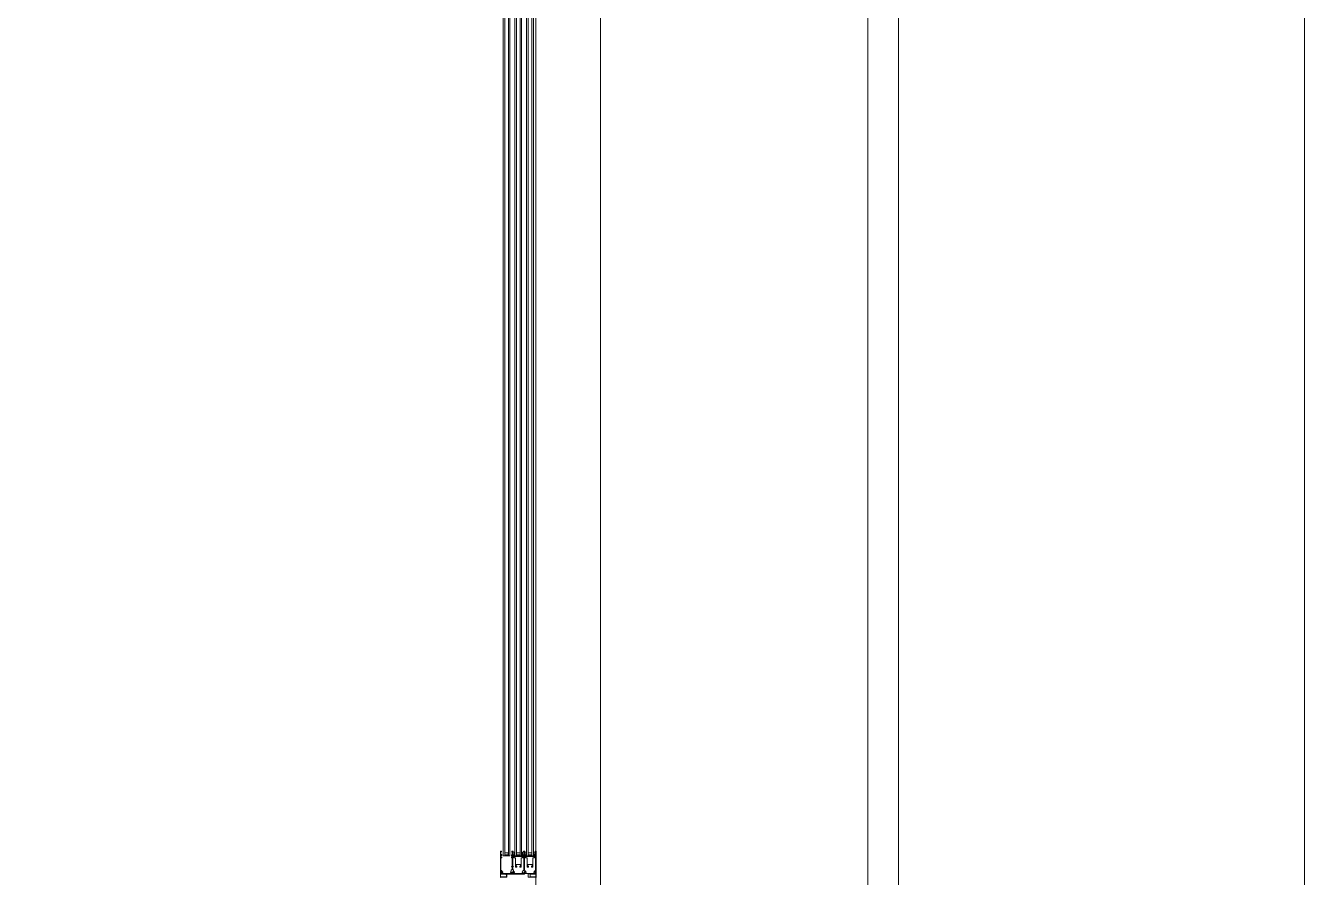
# Model space of a CAD drawing. Header units: centimetres. Extents: x 394264 to 551709, y 50011 to 59011.
# Drawn here: x 518431.5 to 518847.5, y 53959.4 to 54236.5 of the extents above; entities that cross this region are included whole.
import ezdxf
from ezdxf.enums import TextEntityAlignment as Align

# ---------------------------------------------------------------- set-up
doc = ezdxf.new("R2010")
doc.units = ezdxf.units.CM
doc.linetypes.add('DASHDOT', pattern=[25.4, 12.7, -6.35, 0, -6.35])
doc.layers.get('0').update_dxf_attribs({"lineweight": 9})
for name, color, linetype, lineweight in [('0-KRCN-MİMARİ-220526', 8, 'Continuous', 9), ('A_Aks', 30, 'DASHDOT', 9), ('A_Pencere Doğrama-Ex', 140, 'Continuous', 15), ('G_0.09', 254, 'Continuous', 9), ('M00_Mahal_No$0$MH_Alan', 51, 'Continuous', 9), ('MR_Basamak', 111, 'Continuous', 20)]:
    doc.layers.add(name, color=color, linetype=linetype, lineweight=lineweight)
doc.styles.add('M00_Mahal_No$0$Kalin01', font='swissk.ttf')
doc.styles.add('M00_Mahal_No$0$Normal', font='swiss.ttf')
doc.styles.add('MAHAL', font='swissc.ttf')

# ---------------------------------------------------------------- blocks, each defined once
blk = doc.blocks.new('1_etap')
at = {"color": 8}
for p, q in [((1428.46, 1648.52), (1428.46, 1640.17)), ((1428.65, 1648.55), (1428.49, 1648.55)), ((1428.64, 1648.22), (1428.78, 1648.36)), ((1428.64, 1647.38), (1428.64, 1648.22)), ((1428.78, 1648.43), (1428.67, 1648.54)), ((1428.77, 1647.48), (1428.77, 1647.38)), ((1428.84, 1647.5), (1428.79, 1647.5)), ((1428.89, 1647.13), (1428.89, 1647.45)), ((1432.14, 1648.43), (1432.25, 1648.54)), ((1432.28, 1648.22), (1432.14, 1648.36)), ((1432.27, 1648.55), (1432.46, 1648.55)), ((1432.28, 1647.38), (1432.28, 1648.22)), ((1432.59, 1648.36), (1432.46, 1648.22)), ((1432.46, 1647.38), (1432.46, 1648.22)), ((1432.48, 1648.54), (1432.59, 1648.43)), ((1432.95, 1646.4), (1432.95, 1648.2)), ((1433, 1648.25), (1433.13, 1648.25)), ((1433.16, 1648.22), (1433.16, 1646.89)), ((1435.39, 1646.89), (1435.39, 1648.22)), ((1435.42, 1648.25), (1435.54, 1648.25)), ((1435.59, 1648.2), (1435.59, 1646.4)), ((1435.95, 1648.43), (1436.06, 1648.54)), ((1436.09, 1648.22), (1435.95, 1648.36)), ((1436.08, 1648.55), (1436.28, 1648.55)), ((1436.09, 1648.22), (1436.09, 1647.38)), ((1436.41, 1648.36), (1436.27, 1648.22)), ((1436.27, 1648.22), (1436.27, 1647.37)), ((1436.3, 1648.54), (1436.41, 1648.43)), ((1436.77, 1646.4), (1436.77, 1648.2)), ((1436.82, 1648.25), (1436.94, 1648.25)), ((1436.97, 1648.22), (1436.97, 1646.89)), ((1439.2, 1646.89), (1439.2, 1648.22)), ((1439.23, 1648.25), (1439.35, 1648.25)), ((1439.4, 1648.2), (1439.4, 1646.4)), ((1439.66, 1647.13), (1439.66, 1647.45)), ((1439.71, 1647.5), (1439.75, 1647.5)), ((1439.77, 1648.43), (1439.88, 1648.54)), ((1439.9, 1648.22), (1439.77, 1648.36)), ((1439.78, 1647.48), (1439.78, 1647.38)), ((1439.9, 1648.55), (1440.06, 1648.55)), ((1439.9, 1647.38), (1439.9, 1648.22)), ((1440.08, 1648.52), (1440.08, 1640.17)), ((1428.64, 1646.54), (1428.64, 1647.21)), ((1428.64, 1642.31), (1428.64, 1646.37)), ((1428.74, 1647.35), (1428.67, 1647.35)), ((1428.67, 1647.23), (1428.74, 1647.23)), ((1428.74, 1646.51), (1428.67, 1646.51)), ((1428.67, 1646.39), (1428.84, 1646.39)), ((1428.77, 1647.21), (1428.77, 1647.11)), ((1428.77, 1646.64), (1428.77, 1646.54)), ((1428.79, 1647.08), (1428.84, 1647.08)), ((1428.84, 1646.66), (1428.79, 1646.66)), ((1428.89, 1646.44), (1428.89, 1646.61)), ((1432.03, 1647.13), (1432.03, 1647.35)), ((1432.03, 1647.35), (1432.25, 1647.35)), ((1432.03, 1646.44), (1432.03, 1646.61)), ((1432.13, 1647.08), (1432.08, 1647.08)), ((1432.08, 1646.66), (1432.13, 1646.66)), ((1432.25, 1646.39), (1432.08, 1646.39)), ((1432.08, 1643.43), (1432.08, 1643.53)), ((1432.1, 1643.56), (1432.25, 1643.56)), ((1432.25, 1643.41), (1432.1, 1643.41)), ((1432.15, 1647.21), (1432.15, 1647.11)), ((1432.15, 1646.64), (1432.15, 1646.54)), ((1432.25, 1647.23), (1432.18, 1647.23)), ((1432.18, 1646.51), (1432.25, 1646.51)), ((1432.28, 1646.54), (1432.28, 1647.21)), ((1432.28, 1643.58), (1432.28, 1646.37)), ((1432.28, 1642.51), (1432.28, 1643.38)), ((1432.46, 1646.54), (1432.46, 1647.21)), ((1432.46, 1643.58), (1432.46, 1646.37)), ((1432.46, 1642.51), (1432.46, 1643.38)), ((1432.7, 1647.35), (1432.48, 1647.35)), ((1432.48, 1647.23), (1432.56, 1647.23)), ((1432.56, 1646.51), (1432.48, 1646.51)), ((1432.48, 1646.39), (1432.65, 1646.39)), ((1432.63, 1643.56), (1432.48, 1643.56)), ((1432.48, 1643.41), (1432.63, 1643.41)), ((1432.58, 1647.21), (1432.58, 1647.11)), ((1432.58, 1646.64), (1432.58, 1646.54)), ((1432.61, 1647.08), (1432.65, 1647.08)), ((1432.65, 1646.66), (1432.61, 1646.66)), ((1432.66, 1643.43), (1432.66, 1643.53)), ((1432.7, 1647.13), (1432.7, 1647.35)), ((1432.7, 1646.44), (1432.7, 1646.61)), ((1433.38, 1646.35), (1433, 1646.35)), ((1433.18, 1646.85), (1434.18, 1646.85)), ((1433.38, 1643.37), (1433.38, 1646.35)), ((1433.76, 1643.3), (1433.45, 1643.3)), ((1434.94, 1644.16), (1433.6, 1644.16)), ((1433.6, 1644.16), (1433.6, 1643.68)), ((1433.63, 1643.66), (1433.76, 1643.66)), ((1433.78, 1643.64), (1433.78, 1643.32)), ((1434.2, 1646.83), (1434.2, 1646.81)), ((1434.22, 1646.79), (1434.33, 1646.79)), ((1434.35, 1646.81), (1434.35, 1646.83)), ((1434.37, 1646.85), (1435.36, 1646.85)), ((1434.76, 1643.32), (1434.76, 1643.64)), ((1434.79, 1643.66), (1434.92, 1643.66)), ((1435.09, 1643.3), (1434.79, 1643.3)), ((1434.94, 1643.97), (1434.94, 1644.16)), ((1434.97, 1643.91), (1434.94, 1643.96)), ((1434.94, 1643.87), (1434.97, 1643.91)), ((1434.94, 1643.68), (1434.94, 1643.85)), ((1435.54, 1646.35), (1435.16, 1646.35)), ((1435.16, 1646.35), (1435.16, 1643.37)), ((1436.06, 1647.35), (1435.84, 1647.35)), ((1435.84, 1647.35), (1435.84, 1647.13)), ((1435.84, 1646.61), (1435.84, 1646.44)), ((1435.89, 1647.08), (1435.94, 1647.08)), ((1435.94, 1646.66), (1435.89, 1646.66)), ((1435.89, 1646.39), (1436.06, 1646.39)), ((1435.96, 1647.11), (1435.96, 1647.21)), ((1435.96, 1646.54), (1435.96, 1646.64)), ((1435.99, 1647.23), (1436.06, 1647.23)), ((1436.06, 1646.51), (1435.99, 1646.51)), ((1436.09, 1647.21), (1436.09, 1646.54)), ((1436.09, 1646.37), (1436.09, 1642.31)), ((1436.27, 1647.21), (1436.27, 1646.53)), ((1436.27, 1646.37), (1436.27, 1642.31)), ((1436.29, 1647.35), (1436.51, 1647.35)), ((1436.37, 1647.23), (1436.29, 1647.23)), ((1436.29, 1646.51), (1436.37, 1646.51)), ((1436.46, 1646.39), (1436.29, 1646.39)), ((1436.39, 1647.11), (1436.39, 1647.21)), ((1436.39, 1646.54), (1436.39, 1646.64)), ((1436.46, 1647.08), (1436.42, 1647.08)), ((1436.42, 1646.66), (1436.46, 1646.66)), ((1436.51, 1647.35), (1436.51, 1647.13)), ((1436.51, 1646.61), (1436.51, 1646.44)), ((1437.2, 1646.35), (1436.82, 1646.35)), ((1437, 1646.85), (1437.99, 1646.85)), ((1437.2, 1643.37), (1437.2, 1646.35)), ((1437.57, 1643.3), (1437.27, 1643.3)), ((1438.76, 1644.16), (1437.42, 1644.16)), ((1437.42, 1644.16), (1437.42, 1643.68)), ((1437.44, 1643.66), (1437.57, 1643.66)), ((1437.6, 1643.64), (1437.6, 1643.32)), ((1438.01, 1646.83), (1438.01, 1646.81)), ((1438.03, 1646.79), (1438.14, 1646.79)), ((1438.16, 1646.81), (1438.16, 1646.83)), ((1438.18, 1646.85), (1439.17, 1646.85)), ((1438.58, 1643.32), (1438.58, 1643.64)), ((1438.6, 1643.66), (1438.73, 1643.66)), ((1438.91, 1643.3), (1438.6, 1643.3)), ((1438.76, 1643.97), (1438.76, 1644.16)), ((1438.79, 1643.91), (1438.76, 1643.96)), ((1438.76, 1643.87), (1438.79, 1643.91)), ((1438.76, 1643.68), (1438.76, 1643.85)), ((1439.35, 1646.35), (1438.98, 1646.35)), ((1438.98, 1646.35), (1438.98, 1643.37)), ((1439.66, 1646.44), (1439.66, 1646.61)), ((1439.75, 1647.08), (1439.71, 1647.08)), ((1439.71, 1646.66), (1439.75, 1646.66)), ((1439.88, 1646.39), (1439.71, 1646.39)), ((1439.78, 1647.21), (1439.78, 1647.11)), ((1439.78, 1646.64), (1439.78, 1646.54)), ((1439.8, 1647.35), (1439.88, 1647.35)), ((1439.88, 1647.23), (1439.8, 1647.23)), ((1439.8, 1646.51), (1439.88, 1646.51)), ((1439.9, 1646.54), (1439.9, 1647.21)), ((1439.9, 1642.31), (1439.9, 1646.37)), ((1428.46, 1640.02), (1428.46, 1639.97)), ((1428.55, 1640.12), (1428.47, 1640.03)), ((1428.49, 1640.15), (1429.14, 1640.15)), ((1429.18, 1640.13), (1428.57, 1640.13)), ((1428.64, 1641.13), (1428.64, 1641.9)), ((1428.65, 1641.48), (1428.65, 1641.24)), ((1428.66, 1641.22), (1428.74, 1641.13)), ((1428.87, 1642.28), (1428.67, 1642.28)), ((1428.67, 1641.93), (1428.76, 1641.93)), ((1429.54, 1641.11), (1428.67, 1641.11)), ((1428.78, 1641.51), (1428.68, 1641.51)), ((1428.76, 1641.13), (1429.58, 1641.13)), ((1428.8, 1641.33), (1428.8, 1641.48)), ((1429.59, 1641.31), (1428.83, 1641.31)), ((1428.92, 1642.24), (1428.89, 1642.27)), ((1428.93, 1642.08), (1428.93, 1642.22)), ((1429.07, 1641.63), (1429.18, 1641.63)), ((1429.23, 1641.68), (1429.23, 1641.73)), ((1430.48, 1640.13), (1429.3, 1640.13)), ((1429.34, 1640.15), (1430.22, 1640.15)), ((1429.64, 1641.28), (1429.6, 1641.3)), ((1429.68, 1641.3), (1429.64, 1641.28)), ((1430.68, 1641.31), (1429.69, 1641.31)), ((1429.7, 1641.13), (1430.48, 1641.13)), ((1430.22, 1641.11), (1429.74, 1641.11)), ((1430.38, 1641.01), (1430.23, 1641.1)), ((1430.23, 1640.15), (1430.38, 1640.24)), ((1430.4, 1640.26), (1430.4, 1640.99)), ((1430.5, 1641.1), (1430.5, 1640.15)), ((1430.7, 1641.13), (1430.7, 1641.28)), ((1430.73, 1641.21), (1430.73, 1641.26)), ((1436.24, 1641.11), (1430.73, 1641.11)), ((1430.76, 1641.29), (1431.18, 1641.29)), ((1436.06, 1641.11), (1430.83, 1641.11)), ((1431.19, 1641.28), (1431.24, 1641.26)), ((1431.24, 1641.26), (1431.28, 1641.28)), ((1431.29, 1641.29), (1432.25, 1641.29)), ((1431.69, 1641.68), (1431.69, 1641.73)), ((1432.25, 1641.63), (1431.74, 1641.63)), ((1431.99, 1642.44), (1432.03, 1642.47)), ((1431.99, 1642.08), (1431.99, 1642.42)), ((1432.05, 1642.48), (1432.25, 1642.48)), ((1432.28, 1641.31), (1432.28, 1641.6)), ((1432.46, 1641.31), (1432.46, 1641.9)), ((1432.69, 1642.48), (1432.48, 1642.48)), ((1432.48, 1641.93), (1432.57, 1641.93)), ((1434.22, 1641.29), (1432.48, 1641.29)), ((1432.74, 1642.44), (1432.7, 1642.47)), ((1432.75, 1642.08), (1432.75, 1642.42)), ((1432.89, 1641.63), (1433, 1641.63)), ((1433.05, 1641.68), (1433.05, 1641.73)), ((1434.27, 1641.26), (1434.23, 1641.28)), ((1434.31, 1641.28), (1434.27, 1641.26)), ((1435.76, 1641.29), (1434.33, 1641.29)), ((1435.5, 1641.73), (1435.5, 1641.68)), ((1435.55, 1641.63), (1435.76, 1641.63)), ((1435.79, 1641.6), (1435.79, 1641.31)), ((1435.8, 1642.22), (1435.8, 1642.08)), ((1435.84, 1642.27), (1435.81, 1642.24)), ((1436.06, 1642.28), (1435.86, 1642.28)), ((1435.94, 1641.47), (1435.94, 1641.29)), ((1435.94, 1641.29), (1435.94, 1641.28)), ((1436.2, 1641.59), (1435.96, 1641.5)), ((1435.97, 1641.26), (1436.03, 1641.26)), ((1436.06, 1641.26), (1436.15, 1641.29)), ((1436.19, 1641.14), (1436.12, 1641.11)), ((1436.26, 1641.47), (1436.26, 1641.13)), ((1436.29, 1641.47), (1436.26, 1641.47)), ((1436.27, 1641.9), (1436.27, 1641.68)), ((1436.29, 1642.28), (1436.5, 1642.28)), ((1436.39, 1641.93), (1436.29, 1641.93)), ((1438.57, 1641.31), (1436.46, 1641.31)), ((1436.52, 1642.27), (1436.55, 1642.24)), ((1436.56, 1642.22), (1436.56, 1642.08)), ((1436.81, 1641.63), (1436.7, 1641.63)), ((1436.86, 1641.73), (1436.86, 1641.68)), ((1437.53, 1640.15), (1437.53, 1641.1)), ((1437.56, 1641.13), (1438.84, 1641.13)), ((1439.24, 1640.13), (1437.56, 1640.13)), ((1438.15, 1640.26), (1438.15, 1640.99)), ((1438.16, 1641.01), (1438.32, 1641.1)), ((1438.32, 1640.15), (1438.16, 1640.24)), ((1438.33, 1641.11), (1438.81, 1641.11)), ((1439.21, 1640.15), (1438.33, 1640.15)), ((1438.63, 1641.28), (1438.59, 1641.3)), ((1438.67, 1641.3), (1438.63, 1641.28)), ((1439.72, 1641.31), (1438.68, 1641.31)), ((1438.96, 1641.13), (1439.78, 1641.13)), ((1439, 1641.11), (1439.88, 1641.11)), ((1439.31, 1641.68), (1439.31, 1641.73)), ((1439.47, 1641.63), (1439.36, 1641.63)), ((1439.97, 1640.13), (1439.36, 1640.13)), ((1440.06, 1640.15), (1439.4, 1640.15)), ((1439.61, 1642.08), (1439.61, 1642.22)), ((1439.62, 1642.24), (1439.66, 1642.27)), ((1439.67, 1642.28), (1439.88, 1642.28)), ((1439.74, 1641.48), (1439.74, 1641.33)), ((1439.87, 1641.51), (1439.77, 1641.51)), ((1439.88, 1641.93), (1439.79, 1641.93)), ((1439.8, 1641.13), (1439.89, 1641.22)), ((1439.89, 1641.24), (1439.89, 1641.48)), ((1439.9, 1641.13), (1439.9, 1641.9)), ((1440.08, 1640.03), (1439.99, 1640.12)), ((1440.08, 1639.97), (1440.08, 1640.02))]:
    blk.add_line(p, q, dxfattribs=at)
for points in [[(1429.86, 1647), (1429.86, 2015.6), (1429.36, 2015.6), (1429.36, 1647)], [(1431.56, 1647), (1431.56, 2015.6), (1431.06, 2015.6), (1431.06, 1647)], [(1433.67, 1647), (1433.67, 2015.6), (1433.17, 2015.6), (1433.17, 1647)], [(1435.37, 1647), (1435.37, 2015.6), (1434.87, 2015.6), (1434.87, 1647)], [(1437.49, 1647), (1437.49, 2015.6), (1436.99, 2015.6), (1436.99, 1647)], [(1439.19, 1647), (1439.19, 2015.6), (1438.69, 2015.6), (1438.69, 1647)], [(1431.06, 1647.5), (1430.76, 1647.3), (1430.16, 1647.3), (1429.86, 1647.5), (1429.86, 1648), (1431.06, 1648)], [(1431.03, 1647.51), (1430.75, 1647.33), (1430.17, 1647.33), (1429.89, 1647.51), (1429.89, 1647.97), (1431.03, 1647.97)], [(1434.87, 1647.5), (1434.57, 1647.3), (1433.97, 1647.3), (1433.67, 1647.5), (1433.67, 1648), (1434.87, 1648)], [(1434.84, 1647.51), (1434.56, 1647.33), (1433.98, 1647.33), (1433.7, 1647.51), (1433.7, 1647.97), (1434.84, 1647.97)], [(1438.69, 1647.5), (1438.39, 1647.3), (1437.79, 1647.3), (1437.49, 1647.5), (1437.49, 1648), (1438.69, 1648)], [(1438.66, 1647.51), (1438.38, 1647.33), (1437.8, 1647.33), (1437.52, 1647.51), (1437.52, 1647.97), (1438.66, 1647.97)], [(1429.86, 1647), (1429.86, 1647.3), (1431.06, 1647.3), (1431.06, 1647)], [(1433.67, 1647), (1433.67, 1647.3), (1434.87, 1647.3), (1434.87, 1647)], [(1437.49, 1647), (1437.49, 1647.3), (1438.69, 1647.3), (1438.69, 1647)]]:
    blk.add_lwpolyline(points, close=True, dxfattribs=at)
for centre, radius, start, end in [((1428.49, 1648.52), 0.025, 90, 180), ((1428.67, 1647.38), 0.025, 180, 270), ((1428.65, 1648.52), 0.025, 45.971, 90), ((1428.74, 1647.38), 0.025, 270, 360), ((1428.79, 1647.48), 0.025, 90, 180), ((1428.74, 1648.39), 0.05, 315, 45.971), ((1428.84, 1647.45), 0.05, 0, 90), ((1432.17, 1648.4), 0.05, 134.029, 225), ((1432.27, 1648.52), 0.025, 90, 134.029), ((1432.25, 1647.38), 0.025, 270, 359.9875), ((1432.46, 1648.52), 0.025, 45.971, 90), ((1432.48, 1647.38), 0.025, 180, 270), ((1432.56, 1648.4), 0.05, 315, 45.971), ((1433, 1648.2), 0.05, 90.0013, 179.9993), ((1433.13, 1648.22), 0.03, 0, 90), ((1435.42, 1648.22), 0.03, 90, 180), ((1435.54, 1648.2), 0.05, 0, 90), ((1435.99, 1648.4), 0.05, 134.029, 225), ((1436.08, 1648.52), 0.025, 90, 134.029), ((1436.06, 1647.38), 0.025, 270, 0), ((1436.29, 1647.38), 0.025, 183.7532, 270), ((1436.28, 1648.52), 0.025, 45.9709, 89.9999), ((1436.37, 1648.4), 0.05, 315, 45.971), ((1436.82, 1648.2), 0.05, 90.0013, 179.9993), ((1436.94, 1648.22), 0.03, 0, 90), ((1439.23, 1648.22), 0.03, 90, 180), ((1439.35, 1648.2), 0.05, 0, 90), ((1439.71, 1647.45), 0.05, 90, 180), ((1439.8, 1648.39), 0.05, 134.029, 225), ((1439.75, 1647.48), 0.025, 360, 90), ((1439.8, 1647.38), 0.025, 180, 270), ((1439.9, 1648.52), 0.025, 90, 134.029), ((1439.88, 1647.38), 0.025, 270, 360), ((1440.06, 1648.52), 0.025, 0, 90), ((1428.67, 1647.21), 0.025, 90, 180), ((1428.67, 1646.54), 0.025, 180, 270), ((1428.67, 1646.37), 0.025, 90, 180), ((1428.74, 1647.21), 0.025, 0, 90), ((1428.74, 1646.54), 0.025, 270, 0), ((1428.79, 1647.11), 0.025, 180, 270), ((1428.79, 1646.64), 0.025, 90, 180), ((1428.84, 1647.13), 0.05, 270, 0), ((1428.84, 1646.61), 0.05, 360, 90), ((1428.84, 1646.44), 0.05, 270, 0), ((1432.08, 1647.13), 0.05, 180, 270), ((1432.08, 1646.61), 0.05, 90, 180), ((1432.08, 1646.44), 0.05, 180, 270), ((1432.1, 1643.53), 0.025, 90, 180), ((1432.1, 1643.43), 0.025, 180, 270), ((1432.13, 1647.11), 0.025, 270, 0), ((1432.13, 1646.64), 0.025, 0, 90), ((1432.18, 1647.21), 0.025, 90, 180), ((1432.18, 1646.54), 0.025, 180, 270), ((1432.25, 1647.21), 0.025, 0, 90), ((1432.25, 1646.54), 0.025, 270, 0), ((1432.25, 1646.37), 0.025, 0, 90), ((1432.25, 1643.58), 0.025, 270, 0), ((1432.25, 1643.38), 0.025, 0, 90), ((1432.48, 1647.21), 0.025, 90, 180), ((1432.48, 1646.54), 0.025, 180, 270), ((1432.48, 1646.37), 0.025, 90, 180), ((1432.48, 1643.58), 0.025, 180, 270), ((1432.48, 1643.38), 0.025, 90, 180), ((1432.56, 1647.21), 0.025, 0, 90), ((1432.56, 1646.54), 0.025, 270, 0), ((1432.61, 1647.11), 0.025, 180, 270), ((1432.61, 1646.64), 0.025, 90, 180), ((1432.63, 1643.53), 0.025, 0, 90), ((1432.63, 1643.43), 0.025, 270, 0), ((1432.65, 1647.13), 0.05, 270, 0), ((1432.65, 1646.61), 0.05, 0, 90), ((1432.65, 1646.44), 0.05, 270, 0), ((1433, 1646.4), 0.05, 180, 270), ((1433.16, 1646.86), 0.0195, 127.9912, 307.9912), ((1433.14, 1646.89), 0.02, 320.3363, 0), ((1433.18, 1646.83), 0.02, 90, 115.646), ((1433.45, 1643.37), 0.07, 180, 270), ((1433.63, 1643.68), 0.025, 180, 273), ((1433.76, 1643.64), 0.025, 0, 93), ((1433.76, 1643.32), 0.025, 270, 0), ((1434.18, 1646.83), 0.02, 0, 90), ((1434.22, 1646.81), 0.02, 180, 270), ((1434.33, 1646.81), 0.02, 270, 0), ((1434.37, 1646.83), 0.02, 90, 180), ((1434.79, 1643.64), 0.025, 87, 180), ((1434.79, 1643.32), 0.025, 180, 270), ((1434.92, 1643.68), 0.025, 267, 0), ((1434.97, 1643.97), 0.025, 180, 209), ((1434.97, 1643.85), 0.025, 151, 180), ((1435.09, 1643.37), 0.07, 270, 0), ((1435.36, 1646.83), 0.02, 64.354, 90), ((1435.38, 1646.86), 0.0195, 232.0088, 52.0088), ((1435.41, 1646.89), 0.02, 180, 219.6637), ((1435.54, 1646.4), 0.05, 270, 0), ((1435.89, 1647.13), 0.05, 180, 270), ((1435.89, 1646.61), 0.05, 90, 180), ((1435.89, 1646.44), 0.05, 180, 270), ((1435.94, 1647.11), 0.025, 270, 0), ((1435.94, 1646.64), 0.025, 0, 90), ((1435.99, 1647.21), 0.025, 90, 180), ((1435.99, 1646.54), 0.025, 180, 270), ((1436.06, 1647.21), 0.025, 0, 90), ((1436.06, 1646.54), 0.025, 270, 0), ((1436.06, 1646.37), 0.025, 0, 90), ((1436.29, 1647.21), 0.025, 90, 176.2469), ((1436.29, 1646.54), 0.025, 183.7531, 270), ((1436.29, 1646.37), 0.025, 90, 176.2469), ((1436.37, 1647.21), 0.025, 0, 90), ((1436.37, 1646.54), 0.025, 270, 0), ((1436.42, 1647.11), 0.025, 180, 270), ((1436.42, 1646.64), 0.025, 90, 180), ((1436.46, 1647.13), 0.05, 270, 0), ((1436.46, 1646.61), 0.05, 0, 90), ((1436.46, 1646.44), 0.05, 270, 0), ((1436.82, 1646.4), 0.05, 180, 270), ((1436.98, 1646.86), 0.0195, 127.9912, 307.9912), ((1436.95, 1646.89), 0.02, 320.3363, 0), ((1437, 1646.83), 0.02, 90, 115.646), ((1437.27, 1643.37), 0.07, 180, 270), ((1437.44, 1643.68), 0.025, 180, 273), ((1437.57, 1643.64), 0.025, 0, 93), ((1437.57, 1643.32), 0.025, 270, 0), ((1437.99, 1646.83), 0.02, 0, 90), ((1438.03, 1646.81), 0.02, 180, 270), ((1438.14, 1646.81), 0.02, 270, 0), ((1438.18, 1646.83), 0.02, 90, 180), ((1438.6, 1643.64), 0.025, 87, 180), ((1438.6, 1643.32), 0.025, 180, 270), ((1438.73, 1643.68), 0.025, 267, 0), ((1438.78, 1643.97), 0.025, 180, 209), ((1438.78, 1643.85), 0.025, 151, 180), ((1438.91, 1643.37), 0.07, 270, 0), ((1439.17, 1646.83), 0.02, 64.354, 90), ((1439.19, 1646.86), 0.0195, 232.0088, 52.0088), ((1439.22, 1646.89), 0.02, 180, 219.6637), ((1439.35, 1646.4), 0.05, 270, 0), ((1439.71, 1647.13), 0.05, 180, 270), ((1439.71, 1646.61), 0.05, 90, 180), ((1439.71, 1646.44), 0.05, 180, 270), ((1439.75, 1647.11), 0.025, 270, 0), ((1439.75, 1646.64), 0.025, 0, 90), ((1439.8, 1647.21), 0.025, 90, 180), ((1439.8, 1646.54), 0.025, 180, 270), ((1439.88, 1647.21), 0.025, 360, 90), ((1439.88, 1646.54), 0.025, 270, 0), ((1439.88, 1646.37), 0.025, 0, 90), ((1428.49, 1640.17), 0.025, 180, 270), ((1428.49, 1640.02), 0.025, 135, 180), ((1428.57, 1640.1), 0.025, 90, 135), ((1428.67, 1642.31), 0.025, 180, 270), ((1428.67, 1641.9), 0.025, 90, 179.9922), ((1428.67, 1641.13), 0.025, 180, 270), ((1428.68, 1641.48), 0.025, 90, 180), ((1428.68, 1641.24), 0.025, 180, 225), ((1428.76, 1641.15), 0.025, 225, 270), ((1428.76, 1641.9), 0.025, 20.2755, 90), ((1429.23, 1642.08), 0.48, 200.2755, 248.4711), ((1428.78, 1641.48), 0.025, 0, 90), ((1428.83, 1641.33), 0.025, 180, 270), ((1428.87, 1642.26), 0.025, 45, 90), ((1428.91, 1642.22), 0.025, 0, 45), ((1429.23, 1642.08), 0.3, 180, 261.7868), ((1429.07, 1641.68), 0.05, 248.4711, 270), ((1429.14, 1640.2), 0.05, 270, 324.3147), ((1429.18, 1641.68), 0.05, 270, 0), ((1429.24, 1640.13), 0.07, 35.6853, 144.3147), ((1429.18, 1640.15), 0.025, 270, 337.3801), ((1429.18, 1641.73), 0.05, 360, 81.7868), ((1429.24, 1640.13), 0.04, 22.6199, 157.3801), ((1429.3, 1640.15), 0.025, 202.6199, 270), ((1429.34, 1640.2), 0.05, 215.6853, 270), ((1429.54, 1641.06), 0.05, 35.6853, 90), ((1429.58, 1641.1), 0.025, 22.6199, 90), ((1429.64, 1641.13), 0.07, 215.6853, 324.3147), ((1429.59, 1641.28), 0.025, 61.9906, 90), ((1429.64, 1641.13), 0.04, 202.6199, 337.3801), ((1429.69, 1641.28), 0.025, 90, 118.0094), ((1429.7, 1641.1), 0.025, 90, 157.3801), ((1429.74, 1641.06), 0.05, 90, 144.3147), ((1430.22, 1641.08), 0.025, 60, 90), ((1430.22, 1640.17), 0.025, 270, 300), ((1430.37, 1640.99), 0.025, 0, 60), ((1430.37, 1640.26), 0.025, 300, 0), ((1430.48, 1641.1), 0.025, 0, 90), ((1430.48, 1640.15), 0.025, 270, 0), ((1430.68, 1641.28), 0.025, 0, 90), ((1430.73, 1641.13), 0.025, 180, 270), ((1430.76, 1641.26), 0.025, 90, 180), ((1430.83, 1641.21), 0.1, 180, 270), ((1431.18, 1641.26), 0.025, 62, 90), ((1431.29, 1641.26), 0.025, 90, 118), ((1431.74, 1641.73), 0.05, 98.2132, 180), ((1431.74, 1641.68), 0.05, 180, 270), ((1431.69, 1642.08), 0.3, 278.2132, 0), ((1432.01, 1642.42), 0.025, 135, 180), ((1432.05, 1642.46), 0.025, 90, 135), ((1432.25, 1642.51), 0.025, 270, 0), ((1432.25, 1641.6), 0.025, 0, 90), ((1432.25, 1641.31), 0.025, 270, 0), ((1432.48, 1642.51), 0.025, 180, 270), ((1432.48, 1641.9), 0.025, 90, 179.9923), ((1432.48, 1641.31), 0.025, 179.9923, 270), ((1432.57, 1641.9), 0.025, 20.2755, 90), ((1433.05, 1642.08), 0.48, 200.2755, 248.4711), ((1432.69, 1642.46), 0.025, 45, 90), ((1432.72, 1642.42), 0.025, 360, 45), ((1433.05, 1642.08), 0.3, 180, 261.7868), ((1432.89, 1641.68), 0.05, 248.4711, 270), ((1433, 1641.73), 0.05, 360, 81.7868), ((1433, 1641.68), 0.05, 270, 360), ((1434.22, 1641.26), 0.025, 62, 90), ((1434.33, 1641.26), 0.025, 90, 118), ((1435.55, 1641.73), 0.05, 98.2132, 180), ((1435.55, 1641.68), 0.05, 180, 270), ((1435.5, 1642.08), 0.3, 278.2132, 0), ((1435.76, 1641.6), 0.025, 0, 90), ((1435.76, 1641.31), 0.025, 270, 0), ((1435.82, 1642.22), 0.025, 135, 180), ((1435.86, 1642.26), 0.025, 90, 135), ((1435.97, 1641.47), 0.025, 110.0323, 180.0323), ((1435.97, 1641.28), 0.025, 180.0323, 270.0323), ((1436.03, 1641.36), 0.1, 270.0323, 286.2382), ((1436.06, 1642.31), 0.025, 270, 0), ((1436.06, 1641.31), 0.2, 270, 286.2382), ((1436.17, 1641.21), 0.0788, 286.2382, 106.2382), ((1436.17, 1641.68), 0.1, 290.0323, 0.0323), ((1436.24, 1641.13), 0.025, 270, 0), ((1436.29, 1642.31), 0.025, 180, 270), ((1436.29, 1641.9), 0.025, 90.0323, 180.0323), ((1436.29, 1641.32), 0.15, 4.9171, 90), ((1436.39, 1641.9), 0.025, 20.3078, 90.0323), ((1436.86, 1642.08), 0.48, 200.3078, 248.5034), ((1436.46, 1641.33), 0.025, 184.9171, 270), ((1436.5, 1642.26), 0.025, 45, 90), ((1436.53, 1642.22), 0.025, 360, 45), ((1436.86, 1642.08), 0.3, 180, 240.3036), ((1436.7, 1641.68), 0.05, 248.5034, 270.0323), ((1436.86, 1642.08), 0.3, 240.4135, 261.8191), ((1436.81, 1641.68), 0.05, 270.0323, 0.0323), ((1436.81, 1641.73), 0.05, 0.0323, 81.8191), ((1437.56, 1641.1), 0.025, 90, 180), ((1437.56, 1640.15), 0.025, 180, 270), ((1438.17, 1640.99), 0.025, 120, 180), ((1438.17, 1640.26), 0.025, 180, 240), ((1438.33, 1641.08), 0.025, 90, 120), ((1438.33, 1640.17), 0.025, 240, 270), ((1438.57, 1641.28), 0.025, 61.9906, 90), ((1438.68, 1641.28), 0.025, 90, 118.0094), ((1438.81, 1641.06), 0.05, 35.6853, 90), ((1438.84, 1641.1), 0.025, 22.6199, 90), ((1438.9, 1641.13), 0.07, 215.6853, 324.3147), ((1438.9, 1641.13), 0.04, 202.6199, 337.3801), ((1438.96, 1641.1), 0.025, 90, 157.3801), ((1439, 1641.06), 0.05, 90, 144.3147), ((1439.21, 1640.2), 0.05, 270, 324.3147), ((1439.24, 1640.15), 0.025, 270, 337.3801), ((1439.3, 1640.13), 0.07, 35.6853, 144.3147), ((1439.3, 1640.13), 0.04, 22.6199, 157.3801), ((1439.36, 1641.73), 0.05, 98.2132, 180), ((1439.36, 1641.68), 0.05, 180, 270), ((1439.36, 1640.15), 0.025, 202.6199, 270), ((1439.31, 1642.08), 0.3, 278.2132, 0), ((1439.4, 1640.2), 0.05, 215.6853, 270), ((1439.47, 1641.68), 0.05, 270, 291.5289), ((1439.31, 1642.08), 0.48, 291.5289, 339.7245), ((1439.64, 1642.22), 0.025, 135, 180), ((1439.67, 1642.26), 0.025, 90, 135), ((1439.72, 1641.33), 0.025, 270, 0), ((1439.77, 1641.48), 0.025, 90, 180), ((1439.79, 1641.9), 0.025, 90, 159.7245), ((1439.78, 1641.15), 0.025, 270, 315), ((1439.87, 1641.48), 0.025, 0, 90), ((1439.88, 1642.31), 0.025, 270, 0), ((1439.88, 1641.9), 0.025, 0.0078, 90), ((1439.88, 1641.13), 0.025, 270, 0), ((1439.87, 1641.24), 0.025, 315, 0), ((1439.97, 1640.1), 0.025, 45, 90), ((1440.06, 1640.17), 0.025, 270, 0), ((1440.06, 1640.02), 0.025, 0, 45)]:
    blk.add_arc(centre, radius, start, end, dxfattribs=at)
at = {"layer": 'A_Aks', "color": 8, "ltscale": 100}
blk.add_line((1410, -588.11), (1410, 5066.95), dxfattribs=at)
blk.add_line((1410, -588.11), (1410, 5066.95), dxfattribs=at)
at = {"layer": 'G_0.09', "color": 8}
blk.add_line((1461, 3259.49), (1461, 90.54), dxfattribs=at)
at = {"layer": 'MR_Basamak', "color": 8}
for p, q in [((1548, -33), (1548, 4733)), ((1558, -33), (1558, 4733))]:
    blk.add_line(p, q, dxfattribs=at)
at = {"color": 8, "linetype": 'ByBlock', "lineweight": -2}
for tag, height, style, p in [('MAHALNO', 15.68, 'M00_Mahal_No$0$Kalin01', (-1403.52, 5183, -22.72)), ('MAHALADI', 25.09, 'M00_Mahal_No$0$Normal', (-1403.52, 5151.64, -22.72)), ('MAHALNO', 9.8, 'M00_Mahal_No$0$Kalin01', (-1049.84, 5038.22)), ('MAHALADI', 15.68, 'M00_Mahal_No$0$Normal', (-1049.84, 5018.62)), ('MAHALNO', 19.6, 'M00_Mahal_No$0$Kalin01', (585.19, 4515.87)), ('MAHALADI', 31.36, 'M00_Mahal_No$0$Normal', (585.19, 4476.67)), ('MAHALNO', 19.6, 'M00_Mahal_No$0$Kalin01', (543.65, 3917.94)), ('MAHALADI', 31.36, 'M00_Mahal_No$0$Normal', (543.65, 3878.74)), ('MAHALNO', 19.6, 'M00_Mahal_No$0$Kalin01', (175.42, 3438.17)), ('MAHALADI', 31.36, 'M00_Mahal_No$0$Normal', (175.42, 3398.97)), ('MAHALNO', 15.68, 'M00_Mahal_No$0$Kalin01', (662.5, 3278.68)), ('MAHALADI', 25.09, 'M00_Mahal_No$0$Normal', (662.5, 3247.32)), ('MAHALNO', 9.8, 'M00_Mahal_No$0$Kalin01', (928.42, 2524.93)), ('MAHALADI', 15.68, 'M00_Mahal_No$0$Normal', (928.42, 2505.33)), ('MAHALNO', 19.6, 'M00_Mahal_No$0$Kalin01', (683.01, 1295.87)), ('MAHALADI', 31.36, 'M00_Mahal_No$0$Normal', (683.01, 1256.67))]:
    blk.add_attdef(tag, text='', height=height, dxfattribs=dict(at, style=style)).set_placement(p, align=Align.MIDDLE_CENTER)
at = {"layer": 'A_Pencere Doğrama-Ex', "color": 8, "style": 'MAHAL'}
for p in [(163.41, 4608.46), (585.7, 4362.45), (584.07, 3781.1), (404.74, 3207.04), (477.62, 2356.77), (647.13, 1093.28), (160.83, 91.11)]:
    blk.add_attdef('KOT', p, '', height=10, dxfattribs=at)
at = {"layer": 'M00_Mahal_No$0$MH_Alan', "color": 8, "style": 'M00_Mahal_No$0$Normal'}
for height, p in [(25.09, (-1403.52, 5114.01, -22.72)), (15.68, (-1049.84, 4995.1)), (31.36, (585.19, 4429.63)), (31.36, (543.65, 3831.7)), (31.36, (175.42, 3351.93)), (25.09, (662.5, 3209.69)), (15.68, (928.42, 2481.81)), (31.36, (683.01, 1209.63))]:
    blk.add_attdef('ALAN', text='', height=height, dxfattribs=at).set_placement(p, align=Align.MIDDLE_CENTER)
blk = doc.blocks.new('A$C9e52caec')
at = {"color": 8}
blk.add_blockref('1_etap', (12530, 57), dxfattribs=at)
at = {"color": 8, "ltscale": 10}
for points in [[(12564.5, 4987), (14220, 4987), (14220, -173), (12564.5, -173)], [(12564.5, 4737), (13970, 4737), (13970, 77), (12564.5, 77)]]:
    blk.add_lwpolyline(points, close=True, dxfattribs=at)

msp = doc.modelspace()

# ---------------------------------------------------------------- block references
at = {"layer": '0-KRCN-MİMARİ-220526', "rotation": 359.999999999997}
msp.add_blockref('A$C9e52caec', (504627.51, 52262.37, 74), dxfattribs=at)

doc.saveas('drawing.dxf')
